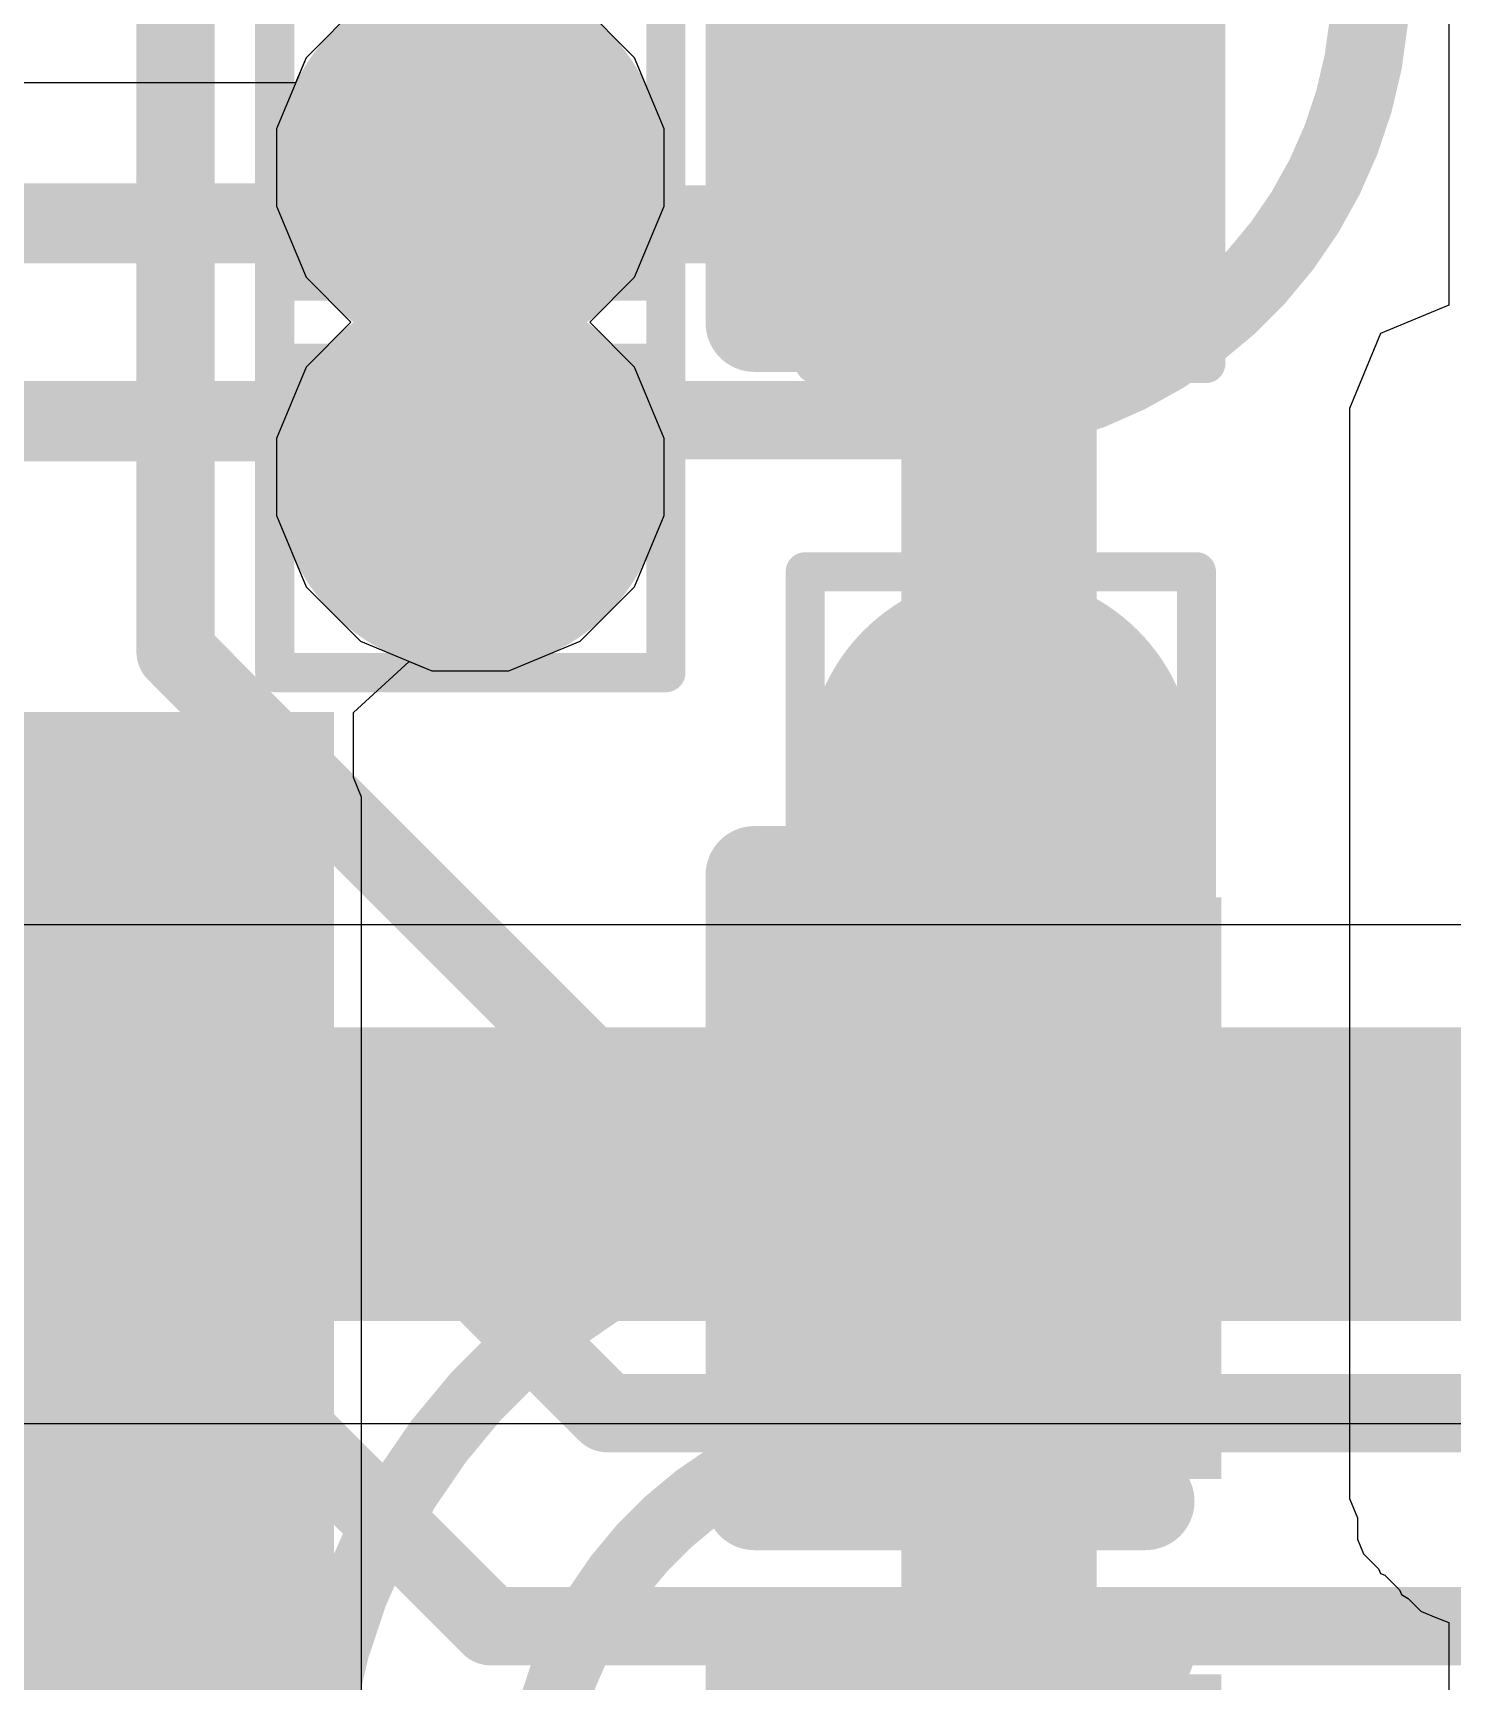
# Model space of a CAD drawing. Header units: inches. Extents: x -6 to 284, y -12 to 154.
# Drawn here: x 32.189 to 34.032, y -2.234 to -0.095 of the extents above; entities that cross this region are included whole.
import ezdxf

# ---------------------------------------------------------------- set-up
doc = ezdxf.new("R2010")
doc.units = ezdxf.units.IN
for name, color, linetype in [('Bottom Layer', 5, 'Continuous'), ('Bottom Overlay', 54, 'Continuous'), ('Bottom Paste', 16, 'Continuous'), ('Bottom Solder', 6, 'Continuous'), ('Drill Drawing', 1, 'Continuous'), ('GND-1', 16, 'Continuous'), ('GND-2', 90, 'Continuous'), ('GND-3', 216, 'Continuous'), ('GND-4', 54, 'Continuous'), ('PWR-1', 156, 'Continuous'), ('PWR-2', 130, 'Continuous'), ('Signal L1', 76, 'Continuous'), ('Signal L2', 6, 'Continuous'), ('Top Layer', 1, 'Continuous'), ('Top Solder', 216, 'Continuous'), ('Via Holes', 16, 'Continuous')]:
    doc.layers.add(name, color=color, linetype=linetype)

# ---------------------------------------------------------------- blocks, each defined once
blk = doc.blocks.new('C___0402_B_94')
at = {"layer": 'Bottom Layer'}
for points in [[(-0.2413, 0.3175), (-0.2413, -0.3175), (-0.6985, -0.3175), (-0.6985, 0.3175)], [(0.6985, 0.3175), (0.6985, -0.3175), (0.2413, -0.3175), (0.2413, 0.3175)]]:
    blk.add_hatch(color=5, dxfattribs=at).paths.add_polyline_path(points)
at = {"layer": 'Bottom Paste'}
for points in [[(-0.2413, 0.3175), (-0.2413, -0.3175), (-0.6985, -0.3175), (-0.6985, 0.3175)], [(0.6985, 0.3175), (0.6985, -0.3175), (0.2413, -0.3175), (0.2413, 0.3175)]]:
    blk.add_hatch(color=16, dxfattribs=at).paths.add_polyline_path(points)
at = {"layer": 'Bottom Solder'}
for points in [[(-0.1813, 0.3775), (-0.1813, -0.3775), (-0.7585, -0.3775), (-0.7585, 0.3775)], [(0.7585, 0.3775), (0.7585, -0.3775), (0.1813, -0.3775), (0.1813, 0.3775)]]:
    blk.add_hatch(color=6, dxfattribs=at).paths.add_polyline_path(points)
at = {"layer": 'Bottom Overlay'}
for points in [[(-0.7874, -0.4064, 0.127, 0.127, 0), (-0.7874, 0.4064, 0.127, 0.127, 0)], [(-0.7874, 0.4064, 0.127, 0.127, 0), (-0.2794, 0.4064, 0.127, 0.127, 0)], [(0.2794, 0.4064, 0.127, 0.127, 0), (0.7874, 0.4064, 0.127, 0.127, 0)], [(0.7874, -0.4064, 0.127, 0.127, 0), (0.7874, 0.4064, 0.127, 0.127, 0)], [(-0.7874, -0.4064, 0.127, 0.127, 0), (-0.2794, -0.4064, 0.127, 0.127, 0)], [(0.2794, -0.4064, 0.127, 0.127, 0), (0.7874, -0.4064, 0.127, 0.127, 0)]]:
    blk.add_lwpolyline(points, format="xyseb", dxfattribs=at)
for points in [[(-0.8191, 0.4064, 0.0635, 0.0635, 1), (-0.7556, 0.4064, 0.0635, 0.0635, 1)], [(-0.8191, 0.4064, 0.0635, 0.0635, 1), (-0.7556, 0.4064, 0.0635, 0.0635, 1)], [(-0.3111, 0.4064, 0.0635, 0.0635, 1), (-0.2477, 0.4064, 0.0635, 0.0635, 1)], [(0.2477, 0.4064, 0.0635, 0.0635, 1), (0.3111, 0.4064, 0.0635, 0.0635, 1)], [(0.7556, 0.4064, 0.0635, 0.0635, 1), (0.8191, 0.4064, 0.0635, 0.0635, 1)], [(0.7556, 0.4064, 0.0635, 0.0635, 1), (0.8191, 0.4064, 0.0635, 0.0635, 1)], [(-0.8191, -0.4064, 0.0635, 0.0635, 1), (-0.7556, -0.4064, 0.0635, 0.0635, 1)], [(-0.8191, -0.4064, 0.0635, 0.0635, 1), (-0.7556, -0.4064, 0.0635, 0.0635, 1)], [(-0.3111, -0.4064, 0.0635, 0.0635, 1), (-0.2477, -0.4064, 0.0635, 0.0635, 1)], [(0.2477, -0.4064, 0.0635, 0.0635, 1), (0.3111, -0.4064, 0.0635, 0.0635, 1)], [(0.7556, -0.4064, 0.0635, 0.0635, 1), (0.8191, -0.4064, 0.0635, 0.0635, 1)], [(0.7556, -0.4064, 0.0635, 0.0635, 1), (0.8191, -0.4064, 0.0635, 0.0635, 1)]]:
    blk.add_lwpolyline(points, format="xyseb", close=True, dxfattribs=at)
blk = doc.blocks.new('SWPA3015S2R2MT_B_239')
at = {"layer": 'Bottom Layer'}
blk.add_hatch(color=5, dxfattribs=at).paths.add_polyline_path([(-1.9, 1.66), (-0.4, 1.66), (-0.4, -1.66), (-1.9, -1.66)])
at = {"layer": 'Bottom Paste'}
blk.add_hatch(color=16, dxfattribs=at).paths.add_polyline_path([(-1.9, 1.66), (-0.4, 1.66), (-0.4, -1.66), (-1.9, -1.66)])
at = {"layer": 'Bottom Solder'}
blk.add_hatch(color=6, dxfattribs=at).paths.add_polyline_path([(-2.0016, 1.7616), (-0.2984, 1.7616), (-0.2984, -1.7616), (-2.0016, -1.7616)])
at = {"layer": 'Bottom Overlay'}
for points in [[(-1.6256, -1.4986, 0.127, 0.127, 0), (-1.6256, -1.651, 0.127, 0.127, 0)], [(1.6256, -1.651, 0.127, 0.127, 0), (-1.6256, -1.651, 0.127, 0.127, 0)]]:
    blk.add_lwpolyline(points, format="xyseb", dxfattribs=at)
for points in [[(-1.6574, -1.4986, 0.0635, 0.0635, 1), (-1.5938, -1.4986, 0.0635, 0.0635, 1)], [(-1.6574, -1.651, 0.0635, 0.0635, 1), (-1.5939, -1.651, 0.0635, 0.0635, 1)], [(-1.6574, -1.651, 0.0635, 0.0635, 1), (-1.5939, -1.651, 0.0635, 0.0635, 1)]]:
    blk.add_lwpolyline(points, format="xyseb", close=True, dxfattribs=at)
blk = doc.blocks.new('C___0402_B_454')
at = {"layer": 'Bottom Layer'}
for points in [[(-0.2413, 0.3175), (-0.2413, -0.3175), (-0.6985, -0.3175), (-0.6985, 0.3175)], [(0.6985, 0.3175), (0.6985, -0.3175), (0.2413, -0.3175), (0.2413, 0.3175)]]:
    blk.add_hatch(color=5, dxfattribs=at).paths.add_polyline_path(points)
at = {"layer": 'Bottom Paste'}
for points in [[(-0.2413, 0.3175), (-0.2413, -0.3175), (-0.6985, -0.3175), (-0.6985, 0.3175)], [(0.6985, 0.3175), (0.6985, -0.3175), (0.2413, -0.3175), (0.2413, 0.3175)]]:
    blk.add_hatch(color=16, dxfattribs=at).paths.add_polyline_path(points)
at = {"layer": 'Bottom Solder'}
for points in [[(-0.1813, 0.3775), (-0.1813, -0.3775), (-0.7585, -0.3775), (-0.7585, 0.3775)], [(0.7585, 0.3775), (0.7585, -0.3775), (0.1813, -0.3775), (0.1813, 0.3775)]]:
    blk.add_hatch(color=6, dxfattribs=at).paths.add_polyline_path(points)
at = {"layer": 'Bottom Overlay'}
for points in [[(-0.2794, 0.4064, 0.127, 0.127, 0), (-0.7874, 0.4064, 0.127, 0.127, 0)], [(-0.7874, 0.4064, 0.127, 0.127, 0), (-0.7874, -0.4064, 0.127, 0.127, 0)], [(0.7874, 0.4064, 0.127, 0.127, 0), (0.2794, 0.4064, 0.127, 0.127, 0)], [(0.7874, 0.4064, 0.127, 0.127, 0), (0.7874, -0.4064, 0.127, 0.127, 0)], [(-0.2794, -0.4064, 0.127, 0.127, 0), (-0.7874, -0.4064, 0.127, 0.127, 0)], [(0.7874, -0.4064, 0.127, 0.127, 0), (0.2794, -0.4064, 0.127, 0.127, 0)]]:
    blk.add_lwpolyline(points, format="xyseb", dxfattribs=at)
for points in [[(-0.8191, 0.4064, 0.0635, 0.0635, 1), (-0.7556, 0.4064, 0.0635, 0.0635, 1)], [(-0.8191, 0.4064, 0.0635, 0.0635, 1), (-0.7556, 0.4064, 0.0635, 0.0635, 1)], [(-0.3111, 0.4064, 0.0635, 0.0635, 1), (-0.2477, 0.4064, 0.0635, 0.0635, 1)], [(0.2477, 0.4064, 0.0635, 0.0635, 1), (0.3112, 0.4064, 0.0635, 0.0635, 1)], [(0.7556, 0.4064, 0.0635, 0.0635, 1), (0.8191, 0.4064, 0.0635, 0.0635, 1)], [(0.7556, 0.4064, 0.0635, 0.0635, 1), (0.8191, 0.4064, 0.0635, 0.0635, 1)], [(-0.8191, -0.4064, 0.0635, 0.0635, 1), (-0.7556, -0.4064, 0.0635, 0.0635, 1)], [(-0.8191, -0.4064, 0.0635, 0.0635, 1), (-0.7556, -0.4064, 0.0635, 0.0635, 1)], [(-0.3111, -0.4064, 0.0635, 0.0635, 1), (-0.2477, -0.4064, 0.0635, 0.0635, 1)], [(0.2477, -0.4064, 0.0635, 0.0635, 1), (0.3112, -0.4064, 0.0635, 0.0635, 1)], [(0.7556, -0.4064, 0.0635, 0.0635, 1), (0.8191, -0.4064, 0.0635, 0.0635, 1)], [(0.7556, -0.4064, 0.0635, 0.0635, 1), (0.8191, -0.4064, 0.0635, 0.0635, 1)]]:
    blk.add_lwpolyline(points, format="xyseb", close=True, dxfattribs=at)
blk = doc.blocks.new('C___0402_B_465')
at = {"layer": 'Bottom Layer'}
for points in [[(-0.2413, 0.3175), (-0.2413, -0.3175), (-0.6985, -0.3175), (-0.6985, 0.3175)], [(0.6985, 0.3175), (0.6985, -0.3175), (0.2413, -0.3175), (0.2413, 0.3175)]]:
    blk.add_hatch(color=5, dxfattribs=at).paths.add_polyline_path(points)
at = {"layer": 'Bottom Paste'}
for points in [[(-0.2413, 0.3175), (-0.2413, -0.3175), (-0.6985, -0.3175), (-0.6985, 0.3175)], [(0.6985, 0.3175), (0.6985, -0.3175), (0.2413, -0.3175), (0.2413, 0.3175)]]:
    blk.add_hatch(color=16, dxfattribs=at).paths.add_polyline_path(points)
at = {"layer": 'Bottom Solder'}
for points in [[(-0.1813, 0.3775), (-0.1813, -0.3775), (-0.7585, -0.3775), (-0.7585, 0.3775)], [(0.7585, 0.3775), (0.7585, -0.3775), (0.1813, -0.3775), (0.1813, 0.3775)]]:
    blk.add_hatch(color=6, dxfattribs=at).paths.add_polyline_path(points)
at = {"layer": 'Bottom Overlay'}
for points in [[(-0.2794, 0.4064, 0.127, 0.127, 0), (-0.7874, 0.4064, 0.127, 0.127, 0)], [(-0.7874, 0.4064, 0.127, 0.127, 0), (-0.7874, -0.4064, 0.127, 0.127, 0)], [(0.7874, 0.4064, 0.127, 0.127, 0), (0.2794, 0.4064, 0.127, 0.127, 0)], [(0.7874, 0.4064, 0.127, 0.127, 0), (0.7874, -0.4064, 0.127, 0.127, 0)], [(-0.2794, -0.4064, 0.127, 0.127, 0), (-0.7874, -0.4064, 0.127, 0.127, 0)], [(0.7874, -0.4064, 0.127, 0.127, 0), (0.2794, -0.4064, 0.127, 0.127, 0)]]:
    blk.add_lwpolyline(points, format="xyseb", dxfattribs=at)
for points in [[(-0.8191, 0.4064, 0.0635, 0.0635, 1), (-0.7556, 0.4064, 0.0635, 0.0635, 1)], [(-0.8191, 0.4064, 0.0635, 0.0635, 1), (-0.7556, 0.4064, 0.0635, 0.0635, 1)], [(-0.3111, 0.4064, 0.0635, 0.0635, 1), (-0.2477, 0.4064, 0.0635, 0.0635, 1)], [(0.2477, 0.4064, 0.0635, 0.0635, 1), (0.3111, 0.4064, 0.0635, 0.0635, 1)], [(0.7556, 0.4064, 0.0635, 0.0635, 1), (0.8191, 0.4064, 0.0635, 0.0635, 1)], [(0.7556, 0.4064, 0.0635, 0.0635, 1), (0.8191, 0.4064, 0.0635, 0.0635, 1)], [(-0.8191, -0.4064, 0.0635, 0.0635, 1), (-0.7556, -0.4064, 0.0635, 0.0635, 1)], [(-0.8191, -0.4064, 0.0635, 0.0635, 1), (-0.7556, -0.4064, 0.0635, 0.0635, 1)], [(-0.3111, -0.4064, 0.0635, 0.0635, 1), (-0.2477, -0.4064, 0.0635, 0.0635, 1)], [(0.2477, -0.4064, 0.0635, 0.0635, 1), (0.3111, -0.4064, 0.0635, 0.0635, 1)], [(0.7556, -0.4064, 0.0635, 0.0635, 1), (0.8191, -0.4064, 0.0635, 0.0635, 1)], [(0.7556, -0.4064, 0.0635, 0.0635, 1), (0.8191, -0.4064, 0.0635, 0.0635, 1)]]:
    blk.add_lwpolyline(points, format="xyseb", close=True, dxfattribs=at)

msp = doc.modelspace()

# ---------------------------------------------------------------- hatches: boundary and pattern name
at = {"layer": 'Bottom Layer'}
h = msp.add_hatch(color=5, dxfattribs=at)
edge = h.paths.add_edge_path()
edge.add_arc((32.7573, -0.2698), 0.15, 0, 360)
h = msp.add_hatch(color=5, dxfattribs=at)
edge = h.paths.add_edge_path()
edge.add_arc((33.4584, -0.2702), 0.15, 0, 360)
h = msp.add_hatch(color=5, dxfattribs=at)
edge = h.paths.add_edge_path()
edge.add_arc((32.7573, -0.6714), 0.15, 0, 360)
h = msp.add_hatch(color=5, dxfattribs=at)
edge = h.paths.add_edge_path()
edge.add_arc((33.4462, -1.0485), 0.15, 0, 360)
for points in [[(30.8992, -4.4856), (32.4787, -4.4856), (32.4787, -1.0869), (30.8992, -1.0869)], [(31.3811, -6.377), (32.2501, -6.377), (32.2501, -1.0779), (31.3811, -1.0779)]]:
    msp.add_hatch(color=5, dxfattribs=at).paths.add_polyline_path(points)
at = {"layer": 'Bottom Solder'}
h = msp.add_hatch(color=6, dxfattribs=at)
edge = h.paths.add_edge_path()
edge.add_arc((32.7573, -0.2698), 0.2516, 0, 360)
h = msp.add_hatch(color=6, dxfattribs=at)
edge = h.paths.add_edge_path()
edge.add_arc((33.4584, -0.2702), 0.2516, 0, 360)
h = msp.add_hatch(color=6, dxfattribs=at)
edge = h.paths.add_edge_path()
edge.add_arc((32.7573, -0.6714), 0.2516, 0, 360)
h = msp.add_hatch(color=6, dxfattribs=at)
edge = h.paths.add_edge_path()
edge.add_arc((33.4462, -1.0485), 0.2516, 0, 360)
at = {"layer": 'GND-1'}
h = msp.add_hatch(color=16, dxfattribs=at)
edge = h.paths.add_edge_path()
edge.add_arc((32.7573, -0.2698), 0.15, 0, 360)
h = msp.add_hatch(color=16, dxfattribs=at)
edge = h.paths.add_edge_path()
edge.add_arc((32.7573, -0.6714), 0.15, 0, 360)
at = {"layer": 'GND-2'}
h = msp.add_hatch(color=90, dxfattribs=at)
edge = h.paths.add_edge_path()
edge.add_arc((32.7573, -0.2698), 0.15, 0, 360)
h = msp.add_hatch(color=90, dxfattribs=at)
edge = h.paths.add_edge_path()
edge.add_arc((32.7573, -0.6714), 0.15, 0, 360)
at = {"layer": 'GND-3'}
h = msp.add_hatch(color=216, dxfattribs=at)
edge = h.paths.add_edge_path()
edge.add_arc((32.7573, -0.2698), 0.15, 0, 360)
h = msp.add_hatch(color=216, dxfattribs=at)
edge = h.paths.add_edge_path()
edge.add_arc((32.7573, -0.6714), 0.15, 0, 360)
at = {"layer": 'GND-4'}
h = msp.add_hatch(color=54, dxfattribs=at)
edge = h.paths.add_edge_path()
edge.add_arc((32.7573, -0.2698), 0.15, 0, 360)
h = msp.add_hatch(color=54, dxfattribs=at)
edge = h.paths.add_edge_path()
edge.add_arc((33.4584, -0.2702), 0.15, 0, 360)
h = msp.add_hatch(color=54, dxfattribs=at)
edge = h.paths.add_edge_path()
edge.add_arc((32.7573, -0.6714), 0.15, 0, 360)
h = msp.add_hatch(color=54, dxfattribs=at)
edge = h.paths.add_edge_path()
edge.add_arc((33.4462, -1.0485), 0.15, 0, 360)
at = {"layer": 'PWR-1'}
h = msp.add_hatch(color=156, dxfattribs=at)
edge = h.paths.add_edge_path()
edge.add_arc((32.7573, -0.2698), 0.15, 0, 360)
h = msp.add_hatch(color=156, dxfattribs=at)
edge = h.paths.add_edge_path()
edge.add_arc((32.7573, -0.6714), 0.15, 0, 360)
at = {"layer": 'PWR-2'}
h = msp.add_hatch(color=130, dxfattribs=at)
edge = h.paths.add_edge_path()
edge.add_arc((32.7573, -0.2698), 0.15, 0, 360)
h = msp.add_hatch(color=130, dxfattribs=at)
edge = h.paths.add_edge_path()
edge.add_arc((32.7573, -0.6714), 0.15, 0, 360)
at = {"layer": 'Signal L1'}
h = msp.add_hatch(color=76, dxfattribs=at)
edge = h.paths.add_edge_path()
edge.add_arc((32.7573, -0.2698), 0.15, 0, 360)
h = msp.add_hatch(color=76, dxfattribs=at)
edge = h.paths.add_edge_path()
edge.add_arc((32.7573, -0.6714), 0.15, 0, 360)
at = {"layer": 'Signal L2'}
h = msp.add_hatch(color=6, dxfattribs=at)
edge = h.paths.add_edge_path()
edge.add_arc((32.7573, -0.2698), 0.15, 0, 360)
h = msp.add_hatch(color=6, dxfattribs=at)
edge = h.paths.add_edge_path()
edge.add_arc((33.4584, -0.2702), 0.15, 0, 360)
h = msp.add_hatch(color=6, dxfattribs=at)
edge = h.paths.add_edge_path()
edge.add_arc((32.7573, -0.6714), 0.15, 0, 360)
h = msp.add_hatch(color=6, dxfattribs=at)
edge = h.paths.add_edge_path()
edge.add_arc((33.4462, -1.0485), 0.15, 0, 360)
at = {"layer": 'Top Layer'}
h = msp.add_hatch(color=1, dxfattribs=at)
edge = h.paths.add_edge_path()
edge.add_arc((32.7573, -0.2698), 0.15, 0, 360)
h = msp.add_hatch(color=1, dxfattribs=at)
edge = h.paths.add_edge_path()
edge.add_arc((32.7573, -0.6714), 0.15, 0, 360)
at = {"layer": 'Top Solder'}
h = msp.add_hatch(color=216, dxfattribs=at)
edge = h.paths.add_edge_path()
edge.add_arc((32.7573, -0.2698), 0.2516, 0, 360)
h = msp.add_hatch(color=216, dxfattribs=at)
edge = h.paths.add_edge_path()
edge.add_arc((32.7573, -0.6714), 0.2516, 0, 360)
at = {"layer": 'Via Holes'}
h = msp.add_hatch(color=7, dxfattribs=at)
edge = h.paths.add_edge_path()
edge.add_arc((32.7573, -0.2698), 0.075, 0, 360)
h = msp.add_hatch(color=7, dxfattribs=at)
edge = h.paths.add_edge_path()
edge.add_arc((33.4584, -0.2702), 0.075, 0, 360)
h = msp.add_hatch(color=7, dxfattribs=at)
edge = h.paths.add_edge_path()
edge.add_arc((32.7573, -0.6714), 0.075, 0, 360)
h = msp.add_hatch(color=7, dxfattribs=at)
edge = h.paths.add_edge_path()
edge.add_arc((33.4462, -1.0485), 0.075, 0, 360)

# ---------------------------------------------------------------- linework, layer by layer
at = {"layer": 'Bottom Layer'}
for p, q in [((34.028, 0.3793), (34.028, -0.4486)), ((32.6148, -0.0565), (32.544, -0.1273)), ((32.9706, -0.1273), (32.8998, -0.0565)), ((32.544, -0.1273), (32.5305, -0.1598)), ((33.0089, -0.2198), (32.9706, -0.1273)), ((32.5305, -0.1598), (30.7555, -0.1598)), ((33.0089, -0.3199), (33.0089, -0.2198)), ((32.9706, -0.4123), (33.0089, -0.3199)), ((32.9123, -0.4706), (32.9706, -0.4123)), ((34.028, -0.4486), (33.9391, -0.4854)), ((32.9706, -0.5289), (32.9123, -0.4706)), ((33.9391, -0.4854), (33.8989, -0.5826)), ((33.0089, -0.6214), (32.9706, -0.5289)), ((33.8989, -0.5826), (33.8989, -1.9972)), ((33.0089, -0.7215), (33.0089, -0.6214)), ((32.9706, -0.8139), (33.0089, -0.7215)), ((32.8998, -0.8847), (32.9706, -0.8139)), ((32.8073, -0.923), (32.8998, -0.8847)), ((32.6057, -0.9772), (32.678, -0.9109)), ((32.678, -0.9109), (32.7072, -0.923)), ((32.7072, -0.923), (32.8073, -0.923)), ((32.6057, -1.0617), (32.6057, -0.9772)), ((32.6162, -1.0869), (32.6057, -1.0617)), ((32.6162, -4.4856), (32.6162, -1.0869)), ((33.8989, -1.9972), (33.9093, -2.0224)), ((33.9093, -2.0224), (33.9093, -2.0498)), ((33.9093, -2.0498), (33.9173, -2.0691)), ((33.9173, -2.0691), (33.9173, -2.0691)), ((33.9173, -2.0691), (33.9367, -2.0884)), ((33.9367, -2.0884), (33.9391, -2.0944)), ((33.9391, -2.0944), (33.945, -2.0968)), ((33.945, -2.0968), (33.964, -2.1158)), ((33.964, -2.1158), (33.9665, -2.1217)), ((33.9665, -2.1217), (33.975, -2.1268)), ((33.975, -2.1268), (33.9917, -2.1435)), ((33.9917, -2.1435), (33.9917, -2.1435)), ((33.9917, -2.1435), (33.9923, -2.1437)), ((33.9923, -2.1437), (34.0111, -2.1515)), ((34.0111, -2.1515), (34.028, -2.1583)), ((34.028, -2.1583), (34.028, -3.0473))]:
    msp.add_line(p, q, dxfattribs=at)
for points in [[(33.4438, -1.5944, 0.254, 0.254, 0), (33.4438, -0.228, 0.254, 0.254, 0)], [(32.7573, -0.2698, 0.1041, 0.1041, -0.414214), (32.6848, -0.3423, 0.1041, 0.1041, 0)], [(30.7555, -0.3423, 0.1041, 0.1041, 0), (32.6848, -0.3423, 0.1041, 0.1041, 0)], [(30.7555, -0.5989, 0.1041, 0.1041, 0), (32.6848, -0.5989, 0.1041, 0.1041, 0)], [(32.6848, -0.5989, 0.1041, 0.1041, -0.414214), (32.7573, -0.6714, 0.1041, 0.1041, 0)], [(33.4438, -2.6028, 0.254, 0.254, 0), (33.4438, -1.5944, 0.254, 0.254, 0)]]:
    msp.add_lwpolyline(points, format="xyseb", dxfattribs=at)
for points in [[(33.3803, -0.228, 0.127, 0.127, 1), (33.5073, -0.228, 0.127, 0.127, 1)], [(32.7313, -0.2698, 0.0521, 0.0521, 1), (32.7833, -0.2698, 0.0521, 0.0521, 1)], [(32.6587, -0.3423, 0.0521, 0.0521, 1), (32.7108, -0.3423, 0.0521, 0.0521, 1)], [(32.6587, -0.3423, 0.0521, 0.0521, 1), (32.7108, -0.3423, 0.0521, 0.0521, 1)], [(32.6587, -0.5989, 0.0521, 0.0521, 1), (32.7108, -0.5989, 0.0521, 0.0521, 1)], [(32.6587, -0.5989, 0.0521, 0.0521, 1), (32.7108, -0.5989, 0.0521, 0.0521, 1)], [(32.7313, -0.6714, 0.0521, 0.0521, 1), (32.7833, -0.6714, 0.0521, 0.0521, 1)], [(33.3803, -1.5944, 0.127, 0.127, 1), (33.5073, -1.5944, 0.127, 0.127, 1)], [(33.3803, -1.5944, 0.127, 0.127, 1), (33.5073, -1.5944, 0.127, 0.127, 1)]]:
    msp.add_lwpolyline(points, format="xyseb", close=True, dxfattribs=at)
at = {"layer": 'Drill Drawing'}
for points in [[(32.5033, -0.5238, 0.0508, 0.0508, 0), (32.5033, -0.0158, 0.0508, 0.0508, 0)], [(33.0113, -0.5238, 0.0508, 0.0508, 0), (33.0113, -0.0158, 0.0508, 0.0508, 0)], [(33.2044, -0.5242, 0.0508, 0.0508, 0), (33.2044, -0.0162, 0.0508, 0.0508, 0)], [(33.7124, -0.5242, 0.0508, 0.0508, 0), (33.7124, -0.0162, 0.0508, 0.0508, 0)], [(32.5033, -0.4174, 0.0508, 0.0508, 0), (33.0113, -0.4174, 0.0508, 0.0508, 0)], [(32.5033, -0.9254, 0.0508, 0.0508, 0), (32.5033, -0.4174, 0.0508, 0.0508, 0)], [(33.0113, -0.9254, 0.0508, 0.0508, 0), (33.0113, -0.4174, 0.0508, 0.0508, 0)], [(32.5033, -0.5238, 0.0508, 0.0508, 0), (33.0113, -0.5238, 0.0508, 0.0508, 0)], [(33.2044, -0.5242, 0.0508, 0.0508, 0), (33.7124, -0.5242, 0.0508, 0.0508, 0)], [(33.1922, -0.7945, 0.0508, 0.0508, 0), (33.7002, -0.7945, 0.0508, 0.0508, 0)], [(33.1922, -1.3025, 0.0508, 0.0508, 0), (33.1922, -0.7945, 0.0508, 0.0508, 0)], [(33.7002, -1.3025, 0.0508, 0.0508, 0), (33.7002, -0.7945, 0.0508, 0.0508, 0)], [(32.5033, -0.9254, 0.0508, 0.0508, 0), (33.0113, -0.9254, 0.0508, 0.0508, 0)], [(33.1922, -1.3025, 0.0508, 0.0508, 0), (33.7002, -1.3025, 0.0508, 0.0508, 0)]]:
    msp.add_lwpolyline(points, format="xyseb", dxfattribs=at)
for points in [[(32.4906, -0.4174, 0.0254, 0.0254, 1), (32.516, -0.4174, 0.0254, 0.0254, 1)], [(32.4906, -0.4174, 0.0254, 0.0254, 1), (32.516, -0.4174, 0.0254, 0.0254, 1)], [(32.9986, -0.4174, 0.0254, 0.0254, 1), (33.024, -0.4174, 0.0254, 0.0254, 1)], [(32.9986, -0.4174, 0.0254, 0.0254, 1), (33.024, -0.4174, 0.0254, 0.0254, 1)], [(32.4906, -0.5238, 0.0254, 0.0254, 1), (32.516, -0.5238, 0.0254, 0.0254, 1)], [(32.4906, -0.5238, 0.0254, 0.0254, 1), (32.516, -0.5238, 0.0254, 0.0254, 1)], [(32.9986, -0.5238, 0.0254, 0.0254, 1), (33.024, -0.5238, 0.0254, 0.0254, 1)], [(32.9986, -0.5238, 0.0254, 0.0254, 1), (33.024, -0.5238, 0.0254, 0.0254, 1)], [(33.1917, -0.5242, 0.0254, 0.0254, 1), (33.2171, -0.5242, 0.0254, 0.0254, 1)], [(33.1917, -0.5242, 0.0254, 0.0254, 1), (33.2171, -0.5242, 0.0254, 0.0254, 1)], [(33.6997, -0.5242, 0.0254, 0.0254, 1), (33.7251, -0.5242, 0.0254, 0.0254, 1)], [(33.6997, -0.5242, 0.0254, 0.0254, 1), (33.7251, -0.5242, 0.0254, 0.0254, 1)], [(33.1795, -0.7945, 0.0254, 0.0254, 1), (33.2049, -0.7945, 0.0254, 0.0254, 1)], [(33.1795, -0.7945, 0.0254, 0.0254, 1), (33.2049, -0.7945, 0.0254, 0.0254, 1)], [(33.6875, -0.7945, 0.0254, 0.0254, 1), (33.7129, -0.7945, 0.0254, 0.0254, 1)], [(33.6875, -0.7945, 0.0254, 0.0254, 1), (33.7129, -0.7945, 0.0254, 0.0254, 1)], [(32.4906, -0.9254, 0.0254, 0.0254, 1), (32.516, -0.9254, 0.0254, 0.0254, 1)], [(32.4906, -0.9254, 0.0254, 0.0254, 1), (32.516, -0.9254, 0.0254, 0.0254, 1)], [(32.9986, -0.9254, 0.0254, 0.0254, 1), (33.024, -0.9254, 0.0254, 0.0254, 1)], [(32.9986, -0.9254, 0.0254, 0.0254, 1), (33.024, -0.9254, 0.0254, 0.0254, 1)], [(33.1795, -1.3025, 0.0254, 0.0254, 1), (33.2049, -1.3025, 0.0254, 0.0254, 1)], [(33.1795, -1.3025, 0.0254, 0.0254, 1), (33.2049, -1.3025, 0.0254, 0.0254, 1)], [(33.6875, -1.3025, 0.0254, 0.0254, 1), (33.7129, -1.3025, 0.0254, 0.0254, 1)], [(33.6875, -1.3025, 0.0254, 0.0254, 1), (33.7129, -1.3025, 0.0254, 0.0254, 1)]]:
    msp.add_lwpolyline(points, format="xyseb", close=True, dxfattribs=at)
at = {"layer": 'GND-1'}
for p, q in [((32.6148, -0.0565), (32.544, -0.1273)), ((32.9706, -0.1273), (32.8998, -0.0565)), ((32.544, -0.1273), (32.5057, -0.2198)), ((33.0089, -0.2198), (32.9706, -0.1273)), ((32.5057, -0.2198), (32.5057, -0.3199)), ((33.0089, -0.3199), (33.0089, -0.2198)), ((32.5057, -0.3199), (32.544, -0.4123)), ((32.9706, -0.4123), (33.0089, -0.3199)), ((32.544, -0.4123), (32.6023, -0.4706)), ((32.9123, -0.4706), (32.9706, -0.4123)), ((32.6023, -0.4706), (32.544, -0.5289)), ((32.9706, -0.5289), (32.9123, -0.4706)), ((32.544, -0.5289), (32.5057, -0.6214)), ((33.0089, -0.6214), (32.9706, -0.5289)), ((32.5057, -0.6214), (32.5057, -0.7215)), ((33.0089, -0.7215), (33.0089, -0.6214)), ((32.5057, -0.7215), (32.544, -0.8139)), ((32.9706, -0.8139), (33.0089, -0.7215)), ((32.544, -0.8139), (32.6148, -0.8847)), ((32.8998, -0.8847), (32.9706, -0.8139)), ((32.6148, -0.8847), (32.7072, -0.923)), ((32.8073, -0.923), (32.8998, -0.8847)), ((32.7072, -0.923), (32.8073, -0.923))]:
    msp.add_line(p, q, dxfattribs=at)
at = {"layer": 'GND-2'}
for p, q in [((32.6148, -0.0565), (32.544, -0.1273)), ((32.9706, -0.1273), (32.8998, -0.0565)), ((32.544, -0.1273), (32.5057, -0.2198)), ((33.0089, -0.2198), (32.9706, -0.1273)), ((32.5057, -0.2198), (32.5057, -0.3199)), ((33.0089, -0.3199), (33.0089, -0.2198)), ((32.5057, -0.3199), (32.544, -0.4123)), ((32.9706, -0.4123), (33.0089, -0.3199)), ((32.544, -0.4123), (32.6023, -0.4706)), ((32.9123, -0.4706), (32.9706, -0.4123)), ((32.6023, -0.4706), (32.544, -0.5289)), ((32.9706, -0.5289), (32.9123, -0.4706)), ((32.544, -0.5289), (32.5057, -0.6214)), ((33.0089, -0.6214), (32.9706, -0.5289)), ((32.5057, -0.6214), (32.5057, -0.7215)), ((33.0089, -0.7215), (33.0089, -0.6214)), ((32.5057, -0.7215), (32.544, -0.8139)), ((32.9706, -0.8139), (33.0089, -0.7215)), ((32.544, -0.8139), (32.6148, -0.8847)), ((32.8998, -0.8847), (32.9706, -0.8139)), ((32.6148, -0.8847), (32.7072, -0.923)), ((32.8073, -0.923), (32.8998, -0.8847)), ((32.7072, -0.923), (32.8073, -0.923))]:
    msp.add_line(p, q, dxfattribs=at)
at = {"layer": 'GND-3'}
for p, q in [((32.6148, -0.0565), (32.544, -0.1273)), ((32.9706, -0.1273), (32.8998, -0.0565)), ((32.544, -0.1273), (32.5057, -0.2198)), ((33.0089, -0.2198), (32.9706, -0.1273)), ((32.5057, -0.2198), (32.5057, -0.3199)), ((33.0089, -0.3199), (33.0089, -0.2198)), ((32.5057, -0.3199), (32.544, -0.4123)), ((32.9706, -0.4123), (33.0089, -0.3199)), ((32.544, -0.4123), (32.6023, -0.4706)), ((32.9123, -0.4706), (32.9706, -0.4123)), ((32.6023, -0.4706), (32.544, -0.5289)), ((32.9706, -0.5289), (32.9123, -0.4706)), ((32.544, -0.5289), (32.5057, -0.6214)), ((33.0089, -0.6214), (32.9706, -0.5289)), ((32.5057, -0.6214), (32.5057, -0.7215)), ((33.0089, -0.7215), (33.0089, -0.6214)), ((32.5057, -0.7215), (32.544, -0.8139)), ((32.9706, -0.8139), (33.0089, -0.7215)), ((32.544, -0.8139), (32.6148, -0.8847)), ((32.8998, -0.8847), (32.9706, -0.8139)), ((32.6148, -0.8847), (32.7072, -0.923)), ((32.8073, -0.923), (32.8998, -0.8847)), ((32.7072, -0.923), (32.8073, -0.923))]:
    msp.add_line(p, q, dxfattribs=at)
at = {"layer": 'GND-4'}
for p, q in [((32.6148, -0.0565), (32.544, -0.1273)), ((32.9706, -0.1273), (32.8998, -0.0565)), ((32.544, -0.1273), (32.5057, -0.2198)), ((33.0089, -0.2198), (32.9706, -0.1273)), ((32.5057, -0.2198), (32.5057, -0.3199)), ((33.0089, -0.3199), (33.0089, -0.2198)), ((32.5057, -0.3199), (32.544, -0.4123)), ((32.9706, -0.4123), (33.0089, -0.3199)), ((32.544, -0.4123), (32.6023, -0.4706)), ((32.9123, -0.4706), (32.9706, -0.4123)), ((32.6023, -0.4706), (32.544, -0.5289)), ((32.9706, -0.5289), (32.9123, -0.4706)), ((32.544, -0.5289), (32.5057, -0.6214)), ((33.0089, -0.6214), (32.9706, -0.5289)), ((32.5057, -0.6214), (32.5057, -0.7215)), ((33.0089, -0.7215), (33.0089, -0.6214)), ((32.5057, -0.7215), (32.544, -0.8139)), ((32.9706, -0.8139), (33.0089, -0.7215)), ((32.544, -0.8139), (32.6148, -0.8847)), ((32.8998, -0.8847), (32.9706, -0.8139)), ((32.6148, -0.8847), (32.7072, -0.923)), ((32.8073, -0.923), (32.8998, -0.8847)), ((32.7072, -0.923), (32.8073, -0.923))]:
    msp.add_line(p, q, dxfattribs=at)
at = {"layer": 'PWR-1'}
for p, q in [((32.6148, -0.0565), (32.544, -0.1273)), ((32.9706, -0.1273), (32.8998, -0.0565)), ((32.544, -0.1273), (32.5057, -0.2198)), ((33.0089, -0.2198), (32.9706, -0.1273)), ((32.5057, -0.2198), (32.5057, -0.3199)), ((33.0089, -0.3199), (33.0089, -0.2198)), ((32.5057, -0.3199), (32.544, -0.4123)), ((32.9706, -0.4123), (33.0089, -0.3199)), ((32.544, -0.4123), (32.6023, -0.4706)), ((32.9123, -0.4706), (32.9706, -0.4123)), ((32.6023, -0.4706), (32.544, -0.5289)), ((32.9706, -0.5289), (32.9123, -0.4706)), ((32.544, -0.5289), (32.5057, -0.6214)), ((33.0089, -0.6214), (32.9706, -0.5289)), ((32.5057, -0.6214), (32.5057, -0.7215)), ((33.0089, -0.7215), (33.0089, -0.6214)), ((32.5057, -0.7215), (32.544, -0.8139)), ((32.9706, -0.8139), (33.0089, -0.7215)), ((32.544, -0.8139), (32.6148, -0.8847)), ((32.8998, -0.8847), (32.9706, -0.8139)), ((32.6148, -0.8847), (32.7072, -0.923)), ((32.8073, -0.923), (32.8998, -0.8847)), ((32.7072, -0.923), (32.8073, -0.923))]:
    msp.add_line(p, q, dxfattribs=at)
at = {"layer": 'PWR-2'}
for p, q in [((32.6148, -0.0565), (32.544, -0.1273)), ((32.9706, -0.1273), (32.8998, -0.0565)), ((32.544, -0.1273), (32.5057, -0.2198)), ((33.0089, -0.2198), (32.9706, -0.1273)), ((32.5057, -0.2198), (32.5057, -0.3199)), ((33.0089, -0.3199), (33.0089, -0.2198)), ((32.5057, -0.3199), (32.544, -0.4123)), ((32.9706, -0.4123), (33.0089, -0.3199)), ((32.544, -0.4123), (32.6023, -0.4706)), ((32.9123, -0.4706), (32.9706, -0.4123)), ((32.6023, -0.4706), (32.544, -0.5289)), ((32.9706, -0.5289), (32.9123, -0.4706)), ((32.544, -0.5289), (32.5057, -0.6214)), ((33.0089, -0.6214), (32.9706, -0.5289)), ((32.5057, -0.6214), (32.5057, -0.7215)), ((33.0089, -0.7215), (33.0089, -0.6214)), ((32.5057, -0.7215), (32.544, -0.8139)), ((32.9706, -0.8139), (33.0089, -0.7215)), ((32.544, -0.8139), (32.6148, -0.8847)), ((32.8998, -0.8847), (32.9706, -0.8139)), ((32.6148, -0.8847), (32.7072, -0.923)), ((32.8073, -0.923), (32.8998, -0.8847)), ((32.7072, -0.923), (32.8073, -0.923))]:
    msp.add_line(p, q, dxfattribs=at)
at = {"layer": 'Signal L1'}
for points in [[(32.3745, -0.8984, 0.1016, 0.1016, 0), (32.3745, 2.7987, 0.1016, 0.1016, 0)], [(33.6724, -0.0283, 0.1016, 0.1016, -0.414214), (33.3571, -0.3436, 0.1016, 0.1016, 0)], [(33.9264, -0.0283, 0.1016, 0.1016, -0.414214), (33.3571, -0.5976, 0.1016, 0.1016, 0)], [(32.8311, -0.3436, 0.1016, 0.1016, -0.414214), (32.7573, -0.2698, 0.1016, 0.1016, 0)], [(32.8311, -0.3436, 0.1016, 0.1016, 0), (33.3571, -0.3436, 0.1016, 0.1016, 0)], [(32.7573, -0.6714, 0.1016, 0.1016, -0.414214), (32.8311, -0.5976, 0.1016, 0.1016, 0)], [(32.8311, -0.5976, 0.1016, 0.1016, 0), (33.3571, -0.5976, 0.1016, 0.1016, 0)], [(32.3745, -0.8984, 0.1016, 0.1016, 0), (33.0967, -1.6206, 0.1016, 0.1016, 0)], [(32.0721, -1.0236, 0.1016, 0.1016, 0), (32.935, -1.8865, 0.1016, 0.1016, 0)], [(31.7697, -1.1489, 0.1016, 0.1016, 0), (32.7838, -2.163, 0.1016, 0.1016, 0)], [(31.4738, -1.2673, 0.1016, 0.1016, 0), (32.6329, -2.4264, 0.1016, 0.1016, 0)], [(33.0967, -1.6206, 0.1016, 0.1016, 0), (49.8655, -1.6206, 0.1016, 0.1016, 0)], [(32.935, -1.8865, 0.1016, 0.1016, 0), (49.9624, -1.8865, 0.1016, 0.1016, 0)], [(32.7838, -2.163, 0.1016, 0.1016, 0), (50.0721, -2.163, 0.1016, 0.1016, 0)]]:
    msp.add_lwpolyline(points, format="xyseb", dxfattribs=at)
for points in [[(32.7319, -0.2698, 0.0508, 0.0508, 1), (32.7827, -0.2698, 0.0508, 0.0508, 1)], [(32.8057, -0.3436, 0.0508, 0.0508, 1), (32.8565, -0.3436, 0.0508, 0.0508, 1)], [(32.8057, -0.3436, 0.0508, 0.0508, 1), (32.8565, -0.3436, 0.0508, 0.0508, 1)], [(33.3317, -0.3436, 0.0508, 0.0508, 1), (33.3825, -0.3436, 0.0508, 0.0508, 1)], [(33.3317, -0.3436, 0.0508, 0.0508, 1), (33.3825, -0.3436, 0.0508, 0.0508, 1)], [(32.8057, -0.5976, 0.0508, 0.0508, 1), (32.8565, -0.5976, 0.0508, 0.0508, 1)], [(32.8057, -0.5976, 0.0508, 0.0508, 1), (32.8565, -0.5976, 0.0508, 0.0508, 1)], [(33.3317, -0.5976, 0.0508, 0.0508, 1), (33.3825, -0.5976, 0.0508, 0.0508, 1)], [(33.3317, -0.5976, 0.0508, 0.0508, 1), (33.3825, -0.5976, 0.0508, 0.0508, 1)], [(32.7319, -0.6714, 0.0508, 0.0508, 1), (32.7827, -0.6714, 0.0508, 0.0508, 1)], [(32.3491, -0.8984, 0.0508, 0.0508, 1), (32.3999, -0.8984, 0.0508, 0.0508, 1)], [(32.3491, -0.8984, 0.0508, 0.0508, 1), (32.3999, -0.8984, 0.0508, 0.0508, 1)], [(33.0713, -1.6206, 0.0508, 0.0508, 1), (33.1221, -1.6206, 0.0508, 0.0508, 1)], [(33.0713, -1.6206, 0.0508, 0.0508, 1), (33.1221, -1.6206, 0.0508, 0.0508, 1)], [(32.9096, -1.8865, 0.0508, 0.0508, 1), (32.9604, -1.8865, 0.0508, 0.0508, 1)], [(32.9096, -1.8865, 0.0508, 0.0508, 1), (32.9604, -1.8865, 0.0508, 0.0508, 1)], [(32.7584, -2.163, 0.0508, 0.0508, 1), (32.8092, -2.163, 0.0508, 0.0508, 1)], [(32.7584, -2.163, 0.0508, 0.0508, 1), (32.8092, -2.163, 0.0508, 0.0508, 1)]]:
    msp.add_lwpolyline(points, format="xyseb", close=True, dxfattribs=at)
at = {"layer": 'Signal L2'}
for points in [[(32.5508, -2.4163, 0.0889, 0.0889, -0.414214), (33.3691, -1.5979, 0.0889, 0.0889, 0)], [(33.3691, -1.5979, 0.0889, 0.0889, 0), (48.0882, -1.5979, 0.0889, 0.0889, 0)], [(32.8429, -2.4163, 0.0889, 0.0889, -0.414214), (33.3691, -1.89, 0.0889, 0.0889, 0)], [(33.3691, -1.89, 0.0889, 0.0889, 0), (48.0882, -1.89, 0.0889, 0.0889, 0)]]:
    msp.add_lwpolyline(points, format="xyseb", dxfattribs=at)
for points in [[(33.3469, -1.5979, 0.0445, 0.0445, 1), (33.3913, -1.5979, 0.0445, 0.0445, 1)], [(33.3469, -1.5979, 0.0445, 0.0445, 1), (33.3913, -1.5979, 0.0445, 0.0445, 1)], [(33.3469, -1.89, 0.0445, 0.0445, 1), (33.3913, -1.89, 0.0445, 0.0445, 1)], [(33.3469, -1.89, 0.0445, 0.0445, 1), (33.3913, -1.89, 0.0445, 0.0445, 1)]]:
    msp.add_lwpolyline(points, format="xyseb", close=True, dxfattribs=at)
at = {"layer": 'Top Layer'}
for p, q in [((32.6148, -0.0565), (32.544, -0.1273)), ((32.9706, -0.1273), (32.8998, -0.0565)), ((32.544, -0.1273), (32.5057, -0.2198)), ((33.0089, -0.2198), (32.9706, -0.1273)), ((32.5057, -0.2198), (32.5057, -0.3199)), ((33.0089, -0.3199), (33.0089, -0.2198)), ((32.5057, -0.3199), (32.544, -0.4123)), ((32.9706, -0.4123), (33.0089, -0.3199)), ((32.544, -0.4123), (32.6023, -0.4706)), ((32.9123, -0.4706), (32.9706, -0.4123)), ((32.6023, -0.4706), (32.544, -0.5289)), ((32.9706, -0.5289), (32.9123, -0.4706)), ((32.544, -0.5289), (32.5057, -0.6214)), ((33.0089, -0.6214), (32.9706, -0.5289)), ((32.5057, -0.6214), (32.5057, -0.7215)), ((33.0089, -0.7215), (33.0089, -0.6214)), ((32.5057, -0.7215), (32.544, -0.8139)), ((32.9706, -0.8139), (33.0089, -0.7215)), ((32.544, -0.8139), (32.6148, -0.8847)), ((32.8998, -0.8847), (32.9706, -0.8139)), ((32.6148, -0.8847), (32.7072, -0.923)), ((32.8073, -0.923), (32.8998, -0.8847)), ((32.7072, -0.923), (32.8073, -0.923)), ((34.2308, -1.2526), (32.1324, -1.2526)), ((32.1262, -1.9), (34.3649, -1.9))]:
    msp.add_line(p, q, dxfattribs=at)
msp.add_lwpolyline([(31.8637, -1.5763, 0.381, 0.381, 0), (34.3649, -1.5763, 0.381, 0.381, 0)], format="xyseb", dxfattribs=at)

# ---------------------------------------------------------------- block references
at = {"rotation": 180}
for name, p in [('C___0402_B_465', (33.9137, -0.0652)), ('SWPA3015S2R2MT_B_239', (30.5787, -2.7379)), ('C___0402_B_454', (33.9137, -2.6028))]:
    msp.add_blockref(name, p, dxfattribs=at)
msp.add_blockref('C___0402_B_94', (33.9137, -1.5944))

doc.saveas('drawing.dxf')
